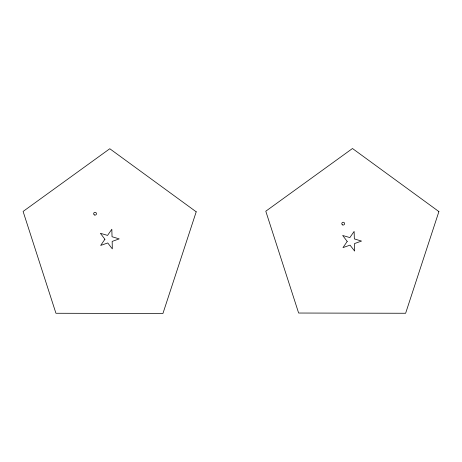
<?xml version="1.0" encoding="UTF-8"?>
<svg xmlns="http://www.w3.org/2000/svg" width="462" height="462" viewBox="0 0 462 462"><rect width="100%" height="100%" fill="white"/><g stroke="black" fill="none" stroke-linecap="round" stroke-linejoin="round"><path stroke-width="0.69" d="M196.206 211.81L162.93 313.49L55.942 313.265L23.1 211.446L109.789 148.741L196.206 211.81M438.9 211.579L405.624 313.259L298.637 313.034L265.794 211.215L352.477 148.51L438.9 211.579M104.909 239.252L100.681 245.432L107.75 242.966L112.324 248.891L112.162 241.407L119.208 238.894L112.041 236.735L111.827 229.25L107.559 235.401L100.375 233.293L104.909 239.252M347.205 241.43L342.983 247.609L350.046 245.143L354.62 251.074L354.458 243.59L361.509 241.072L354.342 238.912L354.123 231.433L349.855 237.578L342.677 235.47L347.205 241.43M94.306 214.905A1.403 1.403 0 0 0 96.46 213.773A1.403 1.403 0 0 0 94.398 212.474A1.403 1.403 0 0 0 94.306 214.905M342.481 224.867A1.403 1.403 0 0 0 344.594 223.666A1.403 1.403 0 0 0 342.492 222.436A1.403 1.403 0 0 0 342.481 224.867"/></g></svg>
